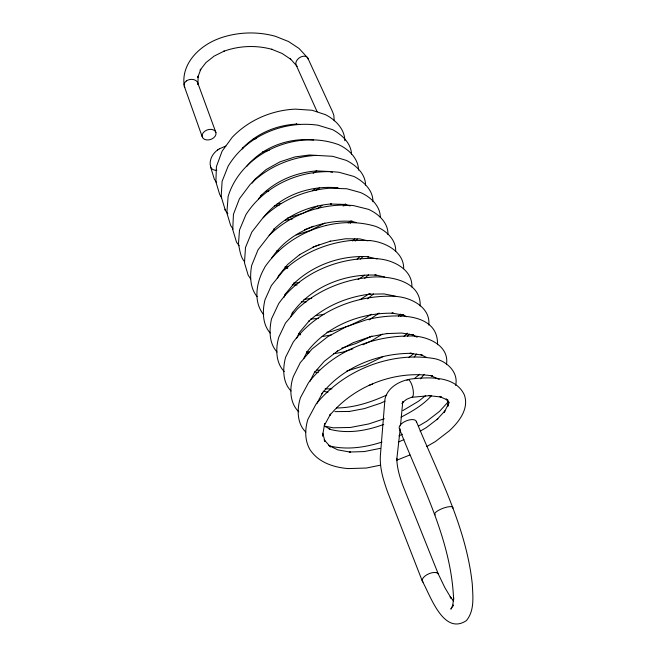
<?xml version="1.0" encoding="UTF-8"?>
<svg xmlns="http://www.w3.org/2000/svg" width="657" height="657" viewBox="0 0 657 657"><rect width="100%" height="100%" fill="white"/><g stroke="black" fill="none" stroke-linecap="round" stroke-linejoin="round"><path stroke-width="0.99" d="M446.464 364.643C449.675 345.623 427.641 336.187 412.087 335.982L410.6 335.982C372.084 335.637 332.311 351.733 308.519 382.711L300.454 397.674C296.841 408.81 296.792 423.445 305.825 432.092M448.041 401.082L448 406.157L448.337 404.219M334.216 120.798L333.83 115.271L332.557 111.789L307.739 57.947M455.638 385.404C458.791 372.108 446.399 360.816 434.318 358.607C390.825 351.199 343.554 370.105 315.943 404.293L307.821 419.445C304.905 429.506 304.602 439.894 309.784 449.331C318.078 462.339 333.493 467.373 348.136 468.589L366.458 468.03L380.518 465.14M184.075 84.671C181.513 62.998 199.933 45.588 218.732 38.64L219.249 38.402C237.202 31.955 256.969 31.208 275.365 36.283L288.538 41.522L299.066 48.487L306.909 57.028A6.742 4.673 -35.4 0 1 308.182 59.114M221.557 197.831L221.179 196.558L222.107 181.332L228.119 166.196C246.211 135.95 283.586 120.19 318.054 125.224L332.614 129.667C341.812 134.636 351.298 143.275 351.536 154.51M400.203 428.881L396.697 460.122L396.779 458.34C396.976 467.874 399.727 477.187 403.078 486.049L438.326 574.078L444.797 587.522L451.244 598.338L450.119 596.753L453.642 601.106M400.474 425.867L402.741 402.01L402.059 403.743L403.357 401.591L402.429 402.569L406.626 399.316L410.592 397.649M322.825 434.22L322.505 436.076L324.665 423.708L324.369 425.408L330.561 414.058L329.847 415.306C354.074 385.864 394.931 370.047 432.626 375.911L430.803 375.599L439.246 379.541M453.1 605.097L452.648 606.608L453.617 597.5L453.617 599.644C451.326 538.806 420.808 483.905 399.292 428.454A9.239 4.287 -22.5 0 1 407.283 420.496A9.239 4.287 -22.5 0 1 416.472 422.517M277.32 278.469L278.535 275.776L287.577 264.525L299.781 254.538L299.411 254.776L314.268 246.621L330.397 241.176L329.954 241.291L345.639 238.762L359.913 238.926L367.756 240.791M283.947 297.334L285.598 293.769M290.673 316.575L292.767 312.165L292.168 313.249C310.975 286.904 344.399 273.542 376.231 275.152L374.909 274.897L384.665 276.958M296.578 338.445L299.625 332.204L309.151 320.92L308.486 321.552C325.486 305.94 347.537 296.726 370.359 294.098L369.39 294.172L384.017 293.925L395.982 296.274M303.674 358.656L307.213 351.585L306.466 352.669C326.414 325.946 360.603 312.395 393.42 313.233L392.007 313.085L403.94 315.253L402.388 314.506L406.527 316.715M448.37 404.145L444.157 412.424L444.945 410.871L436.864 419.683L437.882 418.731L426.319 427.625L420.168 431.222M452.911 605.146L450.85 609.17L452.156 607.125M309.759 381.594L314.358 372.659L324.312 361.276L337.575 351.002L337.164 351.306L353.195 342.691L370.482 336.688L369.973 336.786L387.63 333.419L386.62 333.608L401.624 333.042L413.82 335.07L412.111 334.643L417.138 337.222M316.773 403.71L322.39 393.116L321.495 394.192C342.683 367.099 377.676 353.343 411.528 353.31L410.042 353.285L422.196 355.108L420.513 354.46L426.344 357.318M344.785 205.731L345.804 204.138M350.14 223.479L351.824 220.916M242.105 149.09L243.246 147.529L242.753 148.014C256.862 133.387 276.548 125.076 296.759 124.091L295.995 124.148L300.085 124.428M246.556 166.582C262.389 147.102 288.94 137.313 313.734 140.064M252.173 183.048L255.121 179.09L266.085 169.605L279.915 161.868L295.034 156.908L309.455 155.003L332.664 156.309L346.206 160.349C355.692 164.923 365.506 173.768 365.555 185.093M258.472 199.022L261.445 195.088L260.985 195.679C275.784 180.831 296.011 172.315 316.838 170.927L316.017 170.886L330.791 171.559L329.625 171.502L332.45 172.315M263.243 217.754C280.227 195.441 310.047 185.036 337.517 187.836L336.343 187.574L339.168 188.345M398.553 316.354L400.327 314.062M400.573 316.584L401.78 315.04M271.587 258.168C289.08 232.069 321.856 218.838 352.686 221.475L351.438 221.327L356.242 222.526M407.397 333.124L403.973 336.524M407.463 336.425L409.278 334.15M284.826 294.714L294.73 282.584M414.181 357.022L416.686 353.992M420.39 378.851L424.266 374.309M431.353 395.884C422.985 405.049 412.005 411.553 401.033 417.138M448.698 401.312L439.566 411.339L426.886 421.145L418.345 426.155M343.143 206.084L345.253 203.99M348.21 223.035L350.337 220.957M352.637 240.963L354.796 238.902M355.15 241.111L357.301 239.058M357.153 259.17L360.044 256.46M360.258 259.154L363.198 256.394M186.391 80.942L185.2 82.043A6.882 5.157 -7.2 0 0 184.814 87.274M364.692 278.305L368.47 274.831M373.554 293.958L367.452 298.82M379.13 313.044L369.144 319.893M217.763 149.895C212.917 153.229 209.558 159.076 210.224 165.063M269.189 235.37C291.273 213.862 322.759 202.602 353.474 205.584L368.511 209.345C378.358 213.73 388.492 222.871 387.934 234.549M408.736 357.687L413.245 353.942M395.678 251.261C396.261 239.37 385.536 229.991 375.287 226.263C335.127 214.322 288.382 232.693 264.927 266.947L264.442 268.031C256.46 281.697 252.797 301.662 263.777 314.81M414.362 378.58L419.667 374.276M294.18 283.257C313.989 264.648 341.55 254.982 368.634 256.764L367.312 256.731L377.093 258.924M425.679 395.571L418.616 401.172L402.913 410.559M313.151 173.341L315.508 171.666M312.502 190.702L315.713 188.436M315.532 190.612L319.548 187.779M317.085 208.852L322.012 205.419M324.845 223.084L310.112 230.55L296.233 234.935M219.397 148.794L225.803 146.076M217.377 150.157L219.627 148.638M358.09 279.512L364.635 275.209M360.118 299.633L369.177 293.745M371.336 314.218L364.701 318.473L348.801 325.921M382.251 334.117L372.034 340.564L363.034 344.753M383.039 356.62L365.054 365.456L346.781 371.024M426.73 446.555L435.336 441.586L449.15 430.959C458.841 422.123 469.418 408.67 464.269 394.726C455.235 375.812 429.916 377.052 412.506 378.826C400.885 380.132 387.556 386.874 384.953 399.234L380.378 455.547C379.549 468.162 383.54 480.546 387.696 492.282L422.385 581.273C430.154 594.913 443.352 635.976 466.429 620.586C474.797 610.394 472.843 596.342 472.293 584.163C466.199 526.339 438.022 474.321 416.349 421.367M303.846 212.819L317.758 206.052M313.446 226.189L304.421 229.778M319.13 244.806L312.683 247.287M371.903 336.064L355.93 343.504L341.845 348.095M386.718 395.021C371.024 402.265 353.951 407.816 336.548 407.972M385.01 401.197L380.477 403.267L364.405 408.597L348.571 411.594L349.376 411.446L334.889 411.635M398.865 435.862L402.478 434.236M398.429 442.054L403.965 439.566M409.869 454.989L396.902 460.155M326.044 225.532L326.48 225.384M382.029 442.021C365.152 447.507 346.699 450.193 329.256 445.865M384.32 418.764L368.758 423.946L350.362 427.469L333.313 427.814L324.328 426.073L330.578 429.399L329.108 429.095C347.208 434.162 366.409 430.861 383.721 424.422M368.963 385.339L372.667 384.115M352.908 348.801L342.519 352.193L333.534 353.745M347.865 326.225L331.941 331.391L326.931 332.228M287.166 218.214L302.976 213.246M292.751 218.773L284.974 220.325M262.389 151.964L269.271 150.256M252.641 139.489L256.624 138.512M412.079 397.28L430.647 395.563L429.087 395.654L441.471 397.091L439.656 396.541L448.033 400.253L446.317 399.095M380.28 448.353L364.257 451.573L349.261 452.049L350.485 452.131L337.706 449.848L328.582 445.339M322.135 336.532L331.177 335.013M318.522 318.39L310.597 319.105M353.006 240.396L352.078 240.388C326.439 242.811 301.686 253.364 282.97 271.185L271.382 285.549L265.026 299.691C262.315 310.597 262.283 324.098 270.158 332.992M316.009 315.582L324.008 314.292M303.92 299.469L311.73 298.237M299.28 282.65L293.4 283.159M277.205 203.925L281.221 203.407M274.314 205.887L279.217 205.247M265.88 191.499L268.77 191.13M325.059 388.887L331.916 388.87M368.602 240.561L369.924 240.569C384.838 241.924 404.006 251.516 403.677 268.672M316.707 370.154L319.647 370.17M352.078 240.388L369.924 240.569M307.566 351.782L309.521 351.815M316.337 155.438L315.516 155.422C291.059 156.924 267.35 167.083 250.062 184.576L239.419 198.792L233.449 214.264L232.734 229.58L236.504 242.137L239.091 245.718M298.672 333.871L300.701 333.912M301.317 301.744L306.228 301.924M292.266 284.777L297.095 284.99M284.604 268.245L287.676 268.401M284.982 266.832L287.947 266.988M276.72 250.793L278.691 250.917M323.145 391.186L327.95 392.229M314.522 371.805L318.308 372.675M306.77 352.99L308.683 353.45M298.533 334.38L300.405 334.848M350.165 205.937L344.391 204.417L330.463 204.015L331.317 203.941C309.874 205.649 289.072 214.387 273.632 229.515L274.207 228.965L258.037 249.8L251.697 265.395C249.726 275.768 250.005 288.136 257.117 296.652M306.909 57.028L305.743 56.428A6.882 4.771 -35.4 0 0 298.147 58.801L297.021 60.116A6.742 4.673 -35.4 0 0 297.194 66.373M329.239 445.676L330.479 446.941L324.131 439.779L324.96 441.455L322.792 433.283M298.795 411.832C289.499 402.93 289.335 387.852 293.351 376.502L300.282 362.648L311.985 349.048L327.687 336.762L346.198 326.734L366.039 319.918C387.885 314.054 438.572 309.661 437.537 344.769M291.076 391.022C282.453 382.341 282.633 368.314 285.598 357.268L293.211 342.133C315.976 311.081 355.486 294.968 393.444 296.291L394.849 296.414C410.223 296.939 430.836 307.049 428.775 325.1M284.243 371.566C275.603 362.713 275.472 348.309 278.814 337.131L285.45 323.121L297.49 308.839C316.74 290.985 341.812 280.325 367.813 277.484L368.782 277.377C387.778 275.152 421.26 280.219 420.168 305.924M277.09 352.053C268.885 343.307 269.132 329.814 271.522 318.867L278.691 303.6C300.495 272.515 339.743 256.394 377.126 258.628L378.457 258.858C393.321 259.991 412.785 269.698 411.849 286.994M250.662 278.897L248.182 275.217L244.47 262.784L245.496 247.492L251.845 232.052L262.899 217.894C280.646 200.352 304.651 190.087 329.444 188.247L346.797 188.756L360.414 192.509C370.343 196.698 380.436 205.912 380.321 217.459M244.683 261.864C240.363 257.068 239.764 249.816 238.466 243.87L239.501 230.04L245.866 214.782C265.288 184.108 303.435 168.167 339.053 172.282L353.926 176.462C363.428 181.291 373.266 190.16 372.913 201.748M233.071 229.137L230.656 225.491L226.854 212.876L228.127 196.443C241.562 152.629 296.594 129.01 338.642 144.68C348.571 149.106 358.402 158.477 358.541 170.106M221.179 196.558L225.384 210.495L227.856 213.714M221.639 197.33L219.734 194.587L215.89 181.874L216.424 166.591L222.058 151.25L232.25 137.264C248.699 120.067 271.727 110.162 295.42 109.136L312.108 110.269L325.396 114.647C335.242 119.549 344.802 129.051 344.826 140.754M216.621 182.63L214.272 179.016L210.544 166.738M446.185 399.078L449.125 403.045L448.575 401.764M317.126 111.731L296.348 65.47L290.057 58.506L290.788 59.286L282.108 53.472L271.67 49.25L272.228 49.423C256.345 44.996 239.238 45.653 223.741 51.287L224.259 51.065L214.157 56.091L205.937 62.579L200.081 70.2L200.812 69.24L197.749 77.444L198.102 76.171L197.962 84.523A6.882 5.157 -7.2 0 0 196.246 80.844L194.874 80.023A7.022 5.264 -7.2 0 0 186.391 80.942M197.839 83.176L215.923 132.574A7.17 5.067 -18.8 0 1 206.758 139.933A7.17 5.067 -18.8 0 1 204.508 131.433A7.17 5.067 -18.8 0 1 215.923 132.574M184.215 86.026L202.216 136.771M224.998 209.205L225.384 210.495M435.312 514.899A9.855 2.751 -20.5 0 1 438.309 510.456A9.683 2.71 -20.5 0 1 451.195 506.662A9.855 2.751 -20.5 0 1 452.854 508.263M423.141 582.118A8.853 4.197 -23.8 0 1 424.783 576.214A8.697 4.123 -23.8 0 1 436.371 572.666M436.371 572.674A8.853 4.197 -23.8 0 1 438.326 574.087M406.962 380.329A9.083 2.94 76.8 0 1 412.588 387.293A9.083 2.94 76.8 0 1 411.29 397.271M216.859 170.352A7.235 5.059 -12.6 0 1 210.511 165.408"/></g></svg>
